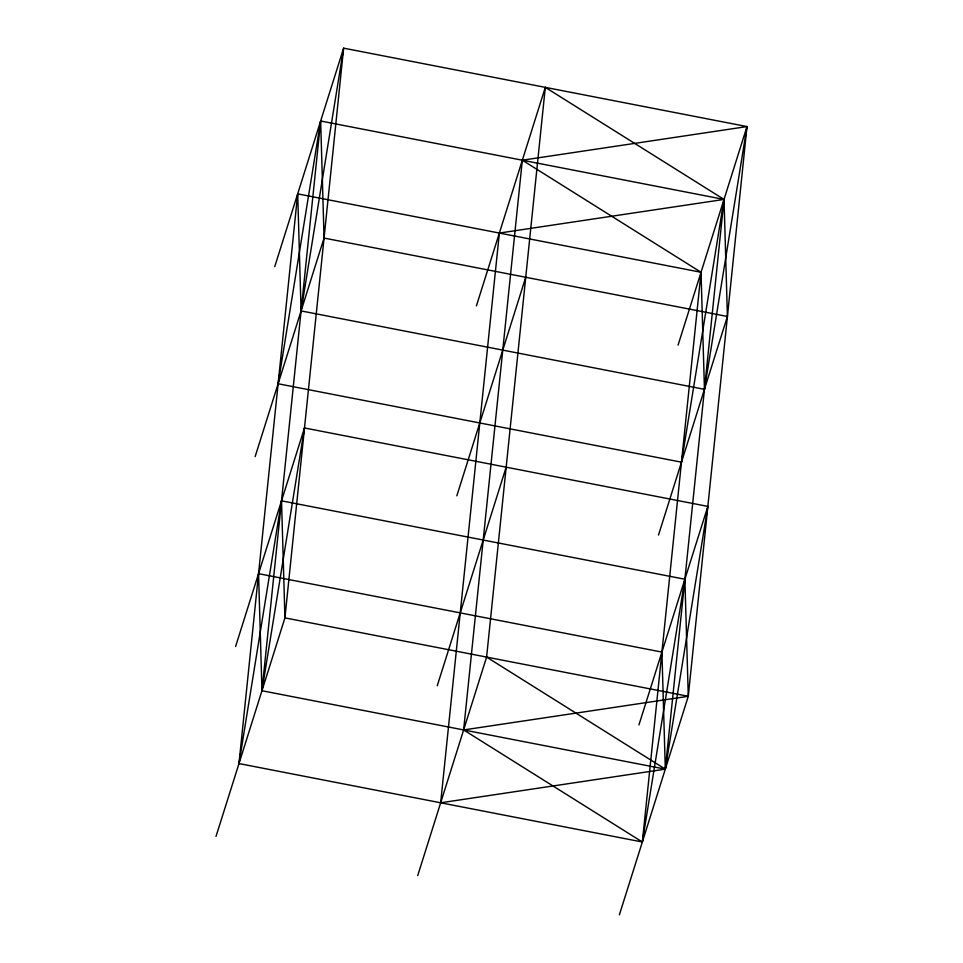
<?xml version="1.0" encoding="UTF-8"?>
<svg xmlns="http://www.w3.org/2000/svg" width="963" height="963" viewBox="0 0 963 963"><rect width="100%" height="100%" fill="white"/><g stroke="black" fill="none" stroke-linecap="round" stroke-linejoin="round"><path stroke-width="1.44" d="M238.98 763.575L281.521 500.82L684.886 579.245L642.345 841.999L238.98 763.575L297.687 193.852L701.04 272.264L704.447 389.329L301.082 310.905L297.687 193.852M522.331 160.207L701.04 272.264L642.345 841.999L463.636 729.942L522.331 160.207L746.987 126.574L688.28 696.297L619.378 914.85M417.701 875.644L486.604 657.091L545.299 87.356L724.02 199.425L727.414 316.478L658.511 535.031M301.082 310.905L343.622 48.15L746.987 126.574L704.447 389.329M304.489 427.969L261.96 690.736L665.313 769.148L707.853 506.394L304.489 427.969L235.586 646.522M274.72 266.703L343.622 48.15L284.928 617.885L216.013 836.426M255.147 456.606L324.062 238.066L320.655 121.001L724.02 199.425L665.313 769.148L440.669 802.793L499.364 233.058L724.02 199.425L681.479 462.18L278.114 383.756L320.655 121.001L261.96 690.736L258.553 573.671L661.918 652.095L665.313 769.148L486.604 657.091M476.396 305.909L545.299 87.356M456.835 495.813L525.738 277.272M437.262 685.728L506.165 467.187M678.072 345.115L746.987 126.574M638.938 724.934L707.853 506.394M463.636 729.942L688.28 696.297L684.886 579.245M324.062 238.066L727.414 316.478M688.28 696.297L284.928 617.885L281.521 500.82"/></g></svg>
